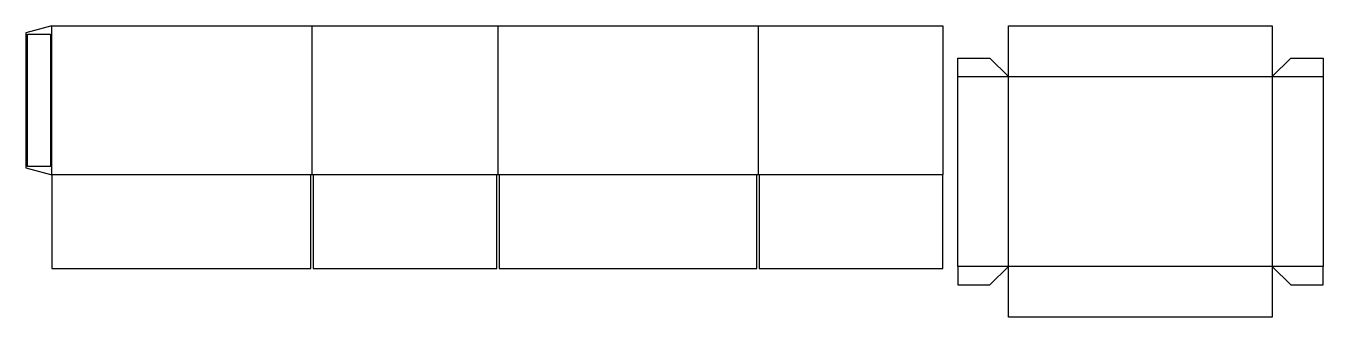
# Model space of a CAD drawing. Header units: millimetres. Extents: x 0 to 1754, y 0 to 394.
import ezdxf

# ---------------------------------------------------------------- set-up
doc = ezdxf.new("R2010")
doc.units = ezdxf.units.MM
for name, color, linetype in [('CREASE', 5, 'CONTINUOUS'), ('CUT', 1, 'CONTINUOUS'), ('GLUE', 2, 'CONTINUOUS')]:
    doc.layers.add(name, color=color, linetype=linetype)

msp = doc.modelspace()

# ---------------------------------------------------------------- linework, layer by layer
at = {"layer": 'CREASE'}
for p, q in [((35, 192.4), (35, 394)), ((386.6, 394), (386.6, 192.4)), ((638.2, 394), (638.2, 192.4)), ((989.8, 394), (989.8, 192.4)), ((1259.8, 325.4), (1328.4, 325.4)), ((1328.4, 325.4), (1685.2, 325.4)), ((1328.4, 68.6), (1328.4, 325.4)), ((1685.2, 325.4), (1685.2, 68.6)), ((1685.2, 325.4), (1753.8, 325.4)), ((385, 192.4), (35, 192.4)), ((636.6, 192.4), (388.2, 192.4)), ((988.2, 192.4), (639.8, 192.4)), ((1239.8, 192.4), (991.4, 192.4)), ((1328.4, 68.6), (1259.8, 68.6)), ((1685.2, 68.6), (1328.4, 68.6)), ((1753.8, 68.6), (1685.2, 68.6))]:
    msp.add_line(p, q, dxfattribs=at)
at = {"layer": 'CUT'}
for p, q in [((35, 394), (0, 384.622)), ((35, 394), (386.6, 394)), ((386.6, 394), (638.2, 394)), ((638.2, 394), (989.8, 394)), ((989.8, 394), (1239.8, 394)), ((1239.8, 394), (1239.8, 192.4)), ((1328.4, 394), (1685.2, 394)), ((1328.4, 325.4), (1328.4, 394)), ((1685.2, 394), (1685.2, 325.4)), ((0, 384.622), (0, 201.778)), ((1259.8, 325.4), (1259.8, 350.4)), ((1259.8, 350.4), (1303.4, 350.4)), ((1303.4, 350.4), (1328.4, 325.4)), ((1685.2, 325.4), (1710.2, 350.4)), ((1710.2, 350.4), (1753.8, 350.4)), ((1753.8, 350.4), (1753.8, 325.4)), ((1259.8, 68.6), (1259.8, 325.4)), ((1753.8, 325.4), (1753.8, 68.6)), ((0, 201.778), (35, 192.4)), ((35, 192.4), (35, 65.8)), ((386.6, 192.4), (385, 192.4)), ((385, 65.8), (385, 192.4)), ((388.2, 192.4), (386.6, 192.4)), ((388.2, 192.4), (388.2, 65.8)), ((638.2, 192.4), (636.6, 192.4)), ((636.6, 65.8), (636.6, 192.4)), ((639.8, 192.4), (638.2, 192.4)), ((639.8, 192.4), (639.8, 65.8)), ((989.8, 192.4), (988.2, 192.4)), ((988.2, 65.8), (988.2, 192.4)), ((991.4, 192.4), (989.8, 192.4)), ((991.4, 192.4), (991.4, 65.8)), ((1239.8, 65.8), (1239.8, 192.4)), ((35, 65.8), (385, 65.8)), ((388.2, 65.8), (636.6, 65.8)), ((639.8, 65.8), (988.2, 65.8)), ((991.4, 65.8), (1239.8, 65.8)), ((1259.8, 68.6), (1259.8, 43.6)), ((1303.4, 43.6), (1328.4, 68.6)), ((1328.4, 0), (1328.4, 68.6)), ((1685.2, 68.6), (1685.2, 0)), ((1685.2, 68.6), (1710.2, 43.6)), ((1753.8, 43.6), (1753.8, 68.6)), ((1259.8, 43.6), (1303.4, 43.6)), ((1710.2, 43.6), (1753.8, 43.6)), ((1685.2, 0), (1328.4, 0))]:
    msp.add_line(p, q, dxfattribs=at)
at = {"layer": 'GLUE'}
for p, q in [((2, 382.622), (33, 382.622)), ((2, 203.778), (2, 382.622)), ((33, 382.622), (33, 203.778)), ((33, 203.778), (2, 203.778))]:
    msp.add_line(p, q, dxfattribs=at)

doc.saveas('drawing.dxf')
